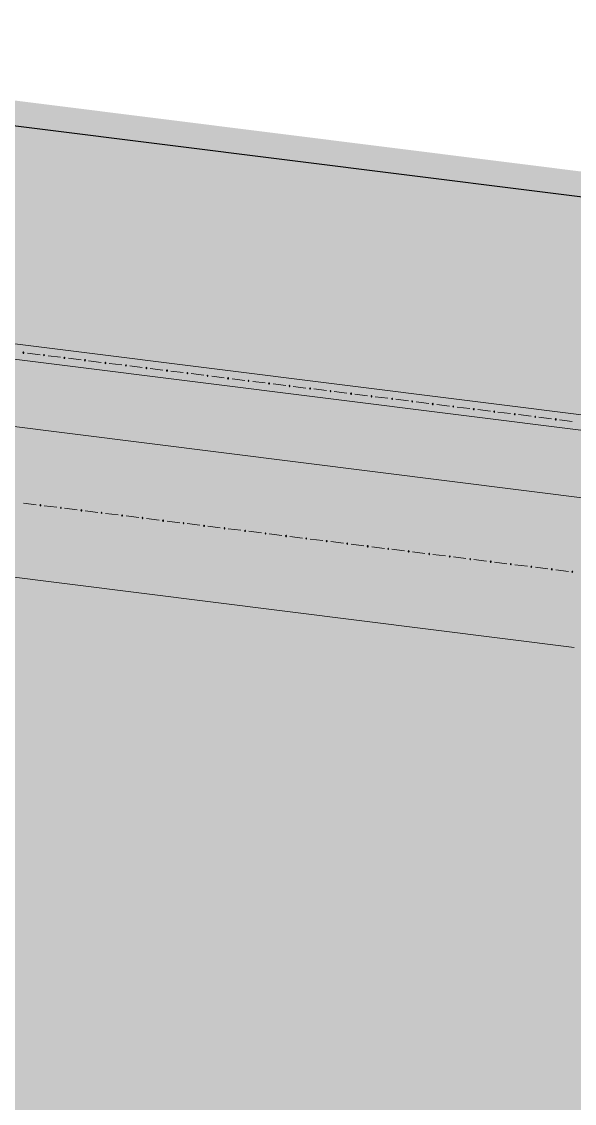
# Model space of a CAD drawing. Header units: metres. Extents: x -4 to 509425, y 7549 to 4732445.
# Drawn here: x 476067.31 to 476078.41, y 4719773.84 to 4719795.56 of the extents above; entities that cross this region are included whole.
import ezdxf

# ---------------------------------------------------------------- set-up
doc = ezdxf.new("R2010")
doc.units = ezdxf.units.M
doc.header["$LTSCALE"] = 0.01
doc.header["$MEASUREMENT"] = 0
doc.layers.get('0').update_dxf_attribs({"lineweight": 0})
for name, color, linetype in [('_SUBESTACIÓN', 1, 'Continuous'), ('NUDO GAROÑA', 211, 'Continuous'), ('SUBESTACION LA VID', 253, 'Continuous')]:
    doc.layers.add(name, color=color, linetype=linetype)

# ---------------------------------------------------------------- blocks, each defined once
blk = doc.blocks.new('A$Cfff6051d')
at = {"layer": 'SUBESTACION LA VID', "transparency": 33554687}
h = blk.add_hatch(color=256, dxfattribs=at)
h.dxf.hatch_style = 2
h.paths.add_polyline_path([(476067.354, 4719788.911), (476067.355, 4719788.92), (476067.347, 4719788.921), (476067.338, 4719788.913), (476067.345, 4719788.904), (476067.353, 4719788.903)])
h = blk.add_hatch(color=256, dxfattribs=at)
h.dxf.hatch_style = 2
h.paths.add_polyline_path([(476067.766, 4719788.86), (476067.767, 4719788.868), (476067.759, 4719788.869), (476067.749, 4719788.862), (476067.756, 4719788.852), (476067.765, 4719788.851)])
h = blk.add_hatch(color=256, dxfattribs=at)
h.dxf.hatch_style = 2
h.paths.add_polyline_path([(476068.178, 4719788.808), (476068.179, 4719788.817), (476068.17, 4719788.818), (476068.161, 4719788.81), (476068.168, 4719788.801), (476068.177, 4719788.8)])
h = blk.add_hatch(color=256, dxfattribs=at)
h.dxf.hatch_style = 2
h.paths.add_polyline_path([(476068.589, 4719788.757), (476068.59, 4719788.765), (476068.582, 4719788.766), (476068.572, 4719788.759), (476068.58, 4719788.749), (476068.588, 4719788.748)])
h = blk.add_hatch(color=256, dxfattribs=at)
h.dxf.hatch_style = 2
h.paths.add_polyline_path([(476069.001, 4719788.705), (476069.002, 4719788.713), (476068.993, 4719788.714), (476068.984, 4719788.707), (476068.991, 4719788.698), (476069, 4719788.697)])
h = blk.add_hatch(color=256, dxfattribs=at)
h.dxf.hatch_style = 2
h.paths.add_polyline_path([(476069.412, 4719788.653), (476069.413, 4719788.662), (476069.405, 4719788.663), (476069.396, 4719788.655), (476069.403, 4719788.646), (476069.411, 4719788.645)])
h = blk.add_hatch(color=256, dxfattribs=at)
h.dxf.hatch_style = 2
h.paths.add_polyline_path([(476069.824, 4719788.602), (476069.825, 4719788.61), (476069.817, 4719788.611), (476069.807, 4719788.604), (476069.815, 4719788.594), (476069.823, 4719788.593)])
h = blk.add_hatch(color=256, dxfattribs=at)
h.dxf.hatch_style = 2
h.paths.add_polyline_path([(476070.236, 4719788.55), (476070.237, 4719788.559), (476070.228, 4719788.56), (476070.219, 4719788.552), (476070.226, 4719788.543), (476070.235, 4719788.542)])
h = blk.add_hatch(color=256, dxfattribs=at)
h.dxf.hatch_style = 2
h.paths.add_polyline_path([(476070.647, 4719788.499), (476070.648, 4719788.507), (476070.64, 4719788.508), (476070.63, 4719788.501), (476070.638, 4719788.491), (476070.646, 4719788.49)])
h = blk.add_hatch(color=256, dxfattribs=at)
h.dxf.hatch_style = 2
h.paths.add_polyline_path([(476071.05, 4719788.448), (476071.052, 4719788.456), (476071.043, 4719788.457), (476071.034, 4719788.45), (476071.041, 4719788.441), (476071.049, 4719788.44)])
h = blk.add_hatch(color=256, dxfattribs=at)
h.dxf.hatch_style = 2
h.paths.add_polyline_path([(476071.462, 4719788.396), (476071.463, 4719788.405), (476071.455, 4719788.406), (476071.445, 4719788.398), (476071.453, 4719788.389), (476071.461, 4719788.388)])
h = blk.add_hatch(color=256, dxfattribs=at)
h.dxf.hatch_style = 2
h.paths.add_polyline_path([(476071.874, 4719788.345), (476071.875, 4719788.353), (476071.866, 4719788.354), (476071.857, 4719788.347), (476071.864, 4719788.337), (476071.873, 4719788.336)])
h = blk.add_hatch(color=256, dxfattribs=at)
h.dxf.hatch_style = 2
h.paths.add_polyline_path([(476072.285, 4719788.293), (476072.286, 4719788.302), (476072.278, 4719788.303), (476072.269, 4719788.295), (476072.276, 4719788.286), (476072.284, 4719788.285)])
h = blk.add_hatch(color=256, dxfattribs=at)
h.dxf.hatch_style = 2
h.paths.add_polyline_path([(476072.697, 4719788.242), (476072.698, 4719788.25), (476072.69, 4719788.251), (476072.68, 4719788.244), (476072.687, 4719788.234), (476072.696, 4719788.233)])
h = blk.add_hatch(color=256, dxfattribs=at)
h.dxf.hatch_style = 2
h.paths.add_polyline_path([(476073.109, 4719788.19), (476073.11, 4719788.198), (476073.101, 4719788.199), (476073.092, 4719788.192), (476073.099, 4719788.183), (476073.108, 4719788.182)])
h = blk.add_hatch(color=256, dxfattribs=at)
h.dxf.hatch_style = 2
h.paths.add_polyline_path([(476073.52, 4719788.138), (476073.521, 4719788.147), (476073.513, 4719788.148), (476073.503, 4719788.14), (476073.511, 4719788.131), (476073.519, 4719788.13)])
h = blk.add_hatch(color=256, dxfattribs=at)
h.dxf.hatch_style = 2
h.paths.add_polyline_path([(476073.932, 4719788.087), (476073.933, 4719788.095), (476073.924, 4719788.096), (476073.915, 4719788.089), (476073.922, 4719788.079), (476073.931, 4719788.078)])
h = blk.add_hatch(color=256, dxfattribs=at)
h.dxf.hatch_style = 2
h.paths.add_polyline_path([(476074.343, 4719788.035), (476074.344, 4719788.044), (476074.336, 4719788.045), (476074.327, 4719788.037), (476074.334, 4719788.028), (476074.342, 4719788.027)])
h = blk.add_hatch(color=256, dxfattribs=at)
h.dxf.hatch_style = 2
h.paths.add_polyline_path([(476074.755, 4719787.984), (476074.756, 4719787.992), (476074.748, 4719787.993), (476074.738, 4719787.986), (476074.746, 4719787.976), (476074.754, 4719787.975)])
h = blk.add_hatch(color=256, dxfattribs=at)
h.dxf.hatch_style = 2
h.paths.add_polyline_path([(476075.158, 4719787.933), (476075.159, 4719787.941), (476075.151, 4719787.942), (476075.141, 4719787.935), (476075.149, 4719787.926), (476075.157, 4719787.925)])
h = blk.add_hatch(color=256, dxfattribs=at)
h.dxf.hatch_style = 2
h.paths.add_polyline_path([(476075.57, 4719787.881), (476075.571, 4719787.89), (476075.563, 4719787.891), (476075.553, 4719787.883), (476075.56, 4719787.874), (476075.569, 4719787.873)])
h = blk.add_hatch(color=256, dxfattribs=at)
h.dxf.hatch_style = 2
h.paths.add_polyline_path([(476075.981, 4719787.83), (476075.983, 4719787.838), (476075.974, 4719787.839), (476075.965, 4719787.832), (476075.972, 4719787.822), (476075.98, 4719787.821)])
h = blk.add_hatch(color=256, dxfattribs=at)
h.dxf.hatch_style = 2
h.paths.add_polyline_path([(476076.393, 4719787.778), (476076.394, 4719787.787), (476076.386, 4719787.788), (476076.376, 4719787.78), (476076.384, 4719787.771), (476076.392, 4719787.77)])
h = blk.add_hatch(color=256, dxfattribs=at)
h.dxf.hatch_style = 2
h.paths.add_polyline_path([(476076.805, 4719787.727), (476076.806, 4719787.735), (476076.797, 4719787.736), (476076.788, 4719787.729), (476076.795, 4719787.719), (476076.804, 4719787.718)])
h = blk.add_hatch(color=256, dxfattribs=at)
h.dxf.hatch_style = 2
h.paths.add_polyline_path([(476077.216, 4719787.675), (476077.217, 4719787.683), (476077.209, 4719787.684), (476077.2, 4719787.677), (476077.207, 4719787.668), (476077.215, 4719787.667)])
h = blk.add_hatch(color=256, dxfattribs=at)
h.dxf.hatch_style = 2
h.paths.add_polyline_path([(476077.628, 4719787.623), (476077.629, 4719787.632), (476077.621, 4719787.633), (476077.611, 4719787.625), (476077.618, 4719787.616), (476077.627, 4719787.615)])
h = blk.add_hatch(color=256, dxfattribs=at)
h.dxf.hatch_style = 2
h.paths.add_polyline_path([(476078.04, 4719787.572), (476078.041, 4719787.58), (476078.032, 4719787.581), (476078.023, 4719787.574), (476078.03, 4719787.564), (476078.038, 4719787.563)])
h = blk.add_hatch(color=256, dxfattribs=at)
h.dxf.hatch_style = 2
h.paths.add_polyline_path([(476067.696, 4719785.848), (476067.697, 4719785.857), (476067.688, 4719785.858), (476067.679, 4719785.85), (476067.686, 4719785.841), (476067.694, 4719785.84)])
h = blk.add_hatch(color=256, dxfattribs=at)
h.dxf.hatch_style = 2
h.paths.add_polyline_path([(476068.107, 4719785.797), (476068.108, 4719785.805), (476068.1, 4719785.806), (476068.09, 4719785.799), (476068.098, 4719785.789), (476068.106, 4719785.788)])
h = blk.add_hatch(color=256, dxfattribs=at)
h.dxf.hatch_style = 2
h.paths.add_polyline_path([(476068.519, 4719785.745), (476068.52, 4719785.753), (476068.511, 4719785.754), (476068.502, 4719785.747), (476068.509, 4719785.738), (476068.518, 4719785.737)])
h = blk.add_hatch(color=256, dxfattribs=at)
h.dxf.hatch_style = 2
h.paths.add_polyline_path([(476068.922, 4719785.694), (476068.923, 4719785.703), (476068.915, 4719785.704), (476068.905, 4719785.696), (476068.913, 4719785.687), (476068.921, 4719785.686)])
h = blk.add_hatch(color=256, dxfattribs=at)
h.dxf.hatch_style = 2
h.paths.add_polyline_path([(476069.334, 4719785.643), (476069.335, 4719785.651), (476069.326, 4719785.652), (476069.317, 4719785.645), (476069.324, 4719785.635), (476069.333, 4719785.634)])
h = blk.add_hatch(color=256, dxfattribs=at)
h.dxf.hatch_style = 2
h.paths.add_polyline_path([(476069.745, 4719785.591), (476069.746, 4719785.6), (476069.738, 4719785.601), (476069.728, 4719785.593), (476069.736, 4719785.584), (476069.744, 4719785.583)])
h = blk.add_hatch(color=256, dxfattribs=at)
h.dxf.hatch_style = 2
h.paths.add_polyline_path([(476070.157, 4719785.54), (476070.158, 4719785.548), (476070.149, 4719785.549), (476070.14, 4719785.542), (476070.147, 4719785.532), (476070.156, 4719785.531)])
h = blk.add_hatch(color=256, dxfattribs=at)
h.dxf.hatch_style = 2
h.paths.add_polyline_path([(476070.568, 4719785.488), (476070.57, 4719785.496), (476070.561, 4719785.497), (476070.552, 4719785.49), (476070.559, 4719785.481), (476070.567, 4719785.48)])
h = blk.add_hatch(color=256, dxfattribs=at)
h.dxf.hatch_style = 2
h.paths.add_polyline_path([(476070.98, 4719785.436), (476070.981, 4719785.445), (476070.973, 4719785.446), (476070.963, 4719785.438), (476070.971, 4719785.429), (476070.979, 4719785.428)])
h = blk.add_hatch(color=256, dxfattribs=at)
h.dxf.hatch_style = 2
h.paths.add_polyline_path([(476071.392, 4719785.385), (476071.393, 4719785.393), (476071.384, 4719785.394), (476071.375, 4719785.387), (476071.382, 4719785.377), (476071.391, 4719785.376)])
h = blk.add_hatch(color=256, dxfattribs=at)
h.dxf.hatch_style = 2
h.paths.add_polyline_path([(476071.803, 4719785.333), (476071.804, 4719785.342), (476071.796, 4719785.343), (476071.787, 4719785.335), (476071.794, 4719785.326), (476071.802, 4719785.325)])
h = blk.add_hatch(color=256, dxfattribs=at)
h.dxf.hatch_style = 2
h.paths.add_polyline_path([(476072.215, 4719785.282), (476072.216, 4719785.29), (476072.208, 4719785.291), (476072.198, 4719785.284), (476072.205, 4719785.274), (476072.214, 4719785.273)])
h = blk.add_hatch(color=256, dxfattribs=at)
h.dxf.hatch_style = 2
h.paths.add_polyline_path([(476072.627, 4719785.23), (476072.628, 4719785.238), (476072.619, 4719785.239), (476072.61, 4719785.232), (476072.617, 4719785.223), (476072.625, 4719785.222)])
h = blk.add_hatch(color=256, dxfattribs=at)
h.dxf.hatch_style = 2
h.paths.add_polyline_path([(476073.03, 4719785.179), (476073.031, 4719785.188), (476073.022, 4719785.189), (476073.013, 4719785.181), (476073.02, 4719785.172), (476073.029, 4719785.171)])
h = blk.add_hatch(color=256, dxfattribs=at)
h.dxf.hatch_style = 2
h.paths.add_polyline_path([(476073.441, 4719785.128), (476073.442, 4719785.136), (476073.434, 4719785.137), (476073.425, 4719785.13), (476073.432, 4719785.12), (476073.44, 4719785.119)])
h = blk.add_hatch(color=256, dxfattribs=at)
h.dxf.hatch_style = 2
h.paths.add_polyline_path([(476073.853, 4719785.076), (476073.854, 4719785.085), (476073.846, 4719785.086), (476073.836, 4719785.078), (476073.844, 4719785.069), (476073.852, 4719785.068)])
h = blk.add_hatch(color=256, dxfattribs=at)
h.dxf.hatch_style = 2
h.paths.add_polyline_path([(476074.265, 4719785.025), (476074.266, 4719785.033), (476074.257, 4719785.034), (476074.248, 4719785.027), (476074.255, 4719785.017), (476074.264, 4719785.016)])
h = blk.add_hatch(color=256, dxfattribs=at)
h.dxf.hatch_style = 2
h.paths.add_polyline_path([(476074.676, 4719784.973), (476074.677, 4719784.981), (476074.669, 4719784.982), (476074.659, 4719784.975), (476074.667, 4719784.966), (476074.675, 4719784.965)])
h = blk.add_hatch(color=256, dxfattribs=at)
h.dxf.hatch_style = 2
h.paths.add_polyline_path([(476075.088, 4719784.921), (476075.089, 4719784.93), (476075.08, 4719784.931), (476075.071, 4719784.923), (476075.078, 4719784.914), (476075.087, 4719784.913)])
h = blk.add_hatch(color=256, dxfattribs=at)
h.dxf.hatch_style = 2
h.paths.add_polyline_path([(476075.499, 4719784.87), (476075.501, 4719784.878), (476075.492, 4719784.879), (476075.483, 4719784.872), (476075.49, 4719784.862), (476075.498, 4719784.861)])
h = blk.add_hatch(color=256, dxfattribs=at)
h.dxf.hatch_style = 2
h.paths.add_polyline_path([(476075.911, 4719784.818), (476075.912, 4719784.827), (476075.904, 4719784.828), (476075.894, 4719784.82), (476075.902, 4719784.811), (476075.91, 4719784.81)])
h = blk.add_hatch(color=256, dxfattribs=at)
h.dxf.hatch_style = 2
h.paths.add_polyline_path([(476076.323, 4719784.767), (476076.324, 4719784.775), (476076.315, 4719784.776), (476076.306, 4719784.769), (476076.313, 4719784.759), (476076.322, 4719784.758)])
h = blk.add_hatch(color=256, dxfattribs=at)
h.dxf.hatch_style = 2
h.paths.add_polyline_path([(476076.734, 4719784.715), (476076.735, 4719784.723), (476076.727, 4719784.724), (476076.718, 4719784.717), (476076.725, 4719784.708), (476076.733, 4719784.707)])
h = blk.add_hatch(color=256, dxfattribs=at)
h.dxf.hatch_style = 2
h.paths.add_polyline_path([(476077.138, 4719784.664), (476077.139, 4719784.673), (476077.13, 4719784.674), (476077.121, 4719784.666), (476077.128, 4719784.657), (476077.136, 4719784.656)])
h = blk.add_hatch(color=256, dxfattribs=at)
h.dxf.hatch_style = 2
h.paths.add_polyline_path([(476077.549, 4719784.613), (476077.55, 4719784.621), (476077.542, 4719784.622), (476077.532, 4719784.615), (476077.54, 4719784.605), (476077.548, 4719784.604)])
h = blk.add_hatch(color=256, dxfattribs=at)
h.dxf.hatch_style = 2
h.paths.add_polyline_path([(476077.961, 4719784.561), (476077.962, 4719784.57), (476077.953, 4719784.571), (476077.944, 4719784.563), (476077.951, 4719784.554), (476077.96, 4719784.553)])
h = blk.add_hatch(color=256, dxfattribs=at)
h.dxf.hatch_style = 2
h.paths.add_polyline_path([(476078.372, 4719784.51), (476078.373, 4719784.518), (476078.365, 4719784.519), (476078.356, 4719784.512), (476078.363, 4719784.502), (476078.371, 4719784.501)])
at = {"layer": 'SUBESTACION LA VID', "lineweight": 15}
for p, q in [((476079.768, 4719785.845), (475981.3, 4719798.19)), ((476078.404, 4719782.995), (475980.927, 4719795.216)), ((476067.43, 4719788.902), (476067.682, 4719788.87)), ((476067.842, 4719788.85), (476068.094, 4719788.819)), ((476068.253, 4719788.799), (476068.505, 4719788.767)), ((476068.656, 4719788.748), (476068.908, 4719788.717)), ((476069.068, 4719788.697), (476069.32, 4719788.665)), ((476069.48, 4719788.645), (476069.732, 4719788.613)), ((476069.891, 4719788.593), (476070.143, 4719788.562)), ((476070.303, 4719788.542), (476070.555, 4719788.51)), ((476070.714, 4719788.49), (476070.966, 4719788.458)), ((476071.126, 4719788.438), (476071.378, 4719788.407)), ((476071.538, 4719788.387), (476071.79, 4719788.355)), ((476071.949, 4719788.335), (476072.201, 4719788.304)), ((476072.361, 4719788.284), (476072.613, 4719788.252)), ((476072.764, 4719788.233), (476073.016, 4719788.202)), ((476073.176, 4719788.182), (476073.428, 4719788.15)), ((476073.587, 4719788.13), (476073.839, 4719788.098)), ((476073.999, 4719788.078), (476074.251, 4719788.047)), ((476074.411, 4719788.027), (476074.663, 4719787.995)), ((476074.822, 4719787.975), (476075.074, 4719787.944)), ((476075.234, 4719787.923), (476075.486, 4719787.892)), ((476075.645, 4719787.872), (476075.897, 4719787.84)), ((476076.057, 4719787.82), (476076.309, 4719787.789)), ((476076.469, 4719787.769), (476076.721, 4719787.737)), ((476076.872, 4719787.718), (476077.124, 4719787.687)), ((476077.284, 4719787.667), (476077.536, 4719787.635)), ((476077.695, 4719787.615), (476077.947, 4719787.583)), ((476078.107, 4719787.563), (476078.359, 4719787.532)), ((476067.603, 4719785.86), (476067.351, 4719785.891)), ((476068.015, 4719785.808), (476067.763, 4719785.84)), ((476068.426, 4719785.756), (476068.174, 4719785.788)), ((476068.838, 4719785.705), (476068.586, 4719785.736)), ((476069.25, 4719785.653), (476068.998, 4719785.685)), ((476069.661, 4719785.602), (476069.409, 4719785.633)), ((476070.073, 4719785.55), (476069.821, 4719785.582)), ((476070.484, 4719785.498), (476070.232, 4719785.53)), ((476070.888, 4719785.448), (476070.636, 4719785.48)), ((476071.299, 4719785.396), (476071.047, 4719785.428)), ((476071.711, 4719785.345), (476071.459, 4719785.376)), ((476072.123, 4719785.293), (476071.871, 4719785.325)), ((476072.534, 4719785.241), (476072.282, 4719785.273)), ((476072.946, 4719785.19), (476072.694, 4719785.221)), ((476073.357, 4719785.138), (476073.105, 4719785.17)), ((476073.769, 4719785.087), (476073.517, 4719785.118)), ((476074.181, 4719785.035), (476073.929, 4719785.067)), ((476074.592, 4719784.983), (476074.34, 4719785.015)), ((476074.995, 4719784.933), (476074.743, 4719784.965)), ((476075.407, 4719784.881), (476075.155, 4719784.913)), ((476075.819, 4719784.83), (476075.567, 4719784.861)), ((476076.23, 4719784.778), (476075.978, 4719784.81)), ((476076.642, 4719784.727), (476076.39, 4719784.758)), ((476077.054, 4719784.675), (476076.802, 4719784.707)), ((476077.465, 4719784.623), (476077.213, 4719784.655)), ((476077.877, 4719784.572), (476077.625, 4719784.603)), ((476078.288, 4719784.52), (476078.036, 4719784.552))]:
    blk.add_line(p, q, dxfattribs=at)
for points in [[(475956.756, 4719712.129), (475967.964, 4719801.525), (476089.55, 4719786.282), (476086.094, 4719758.712), (476078.306, 4719696.592), (475956.719, 4719711.835)], [(475957.05, 4719712.092), (475968.22, 4719801.186), (476089.218, 4719786.017), (476085.8, 4719758.749), (476078.049, 4719696.923), (475957.05, 4719712.092)]]:
    blk.add_lwpolyline(points, dxfattribs=at)
at = {"layer": 'SUBESTACION LA VID'}
for points in [[(476067.354, 4719788.911), (476067.355, 4719788.92), (476067.347, 4719788.921), (476067.338, 4719788.913), (476067.345, 4719788.904), (476067.353, 4719788.903)], [(476067.766, 4719788.86), (476067.767, 4719788.868), (476067.759, 4719788.869), (476067.749, 4719788.862), (476067.756, 4719788.852), (476067.765, 4719788.851)], [(476068.178, 4719788.808), (476068.179, 4719788.817), (476068.17, 4719788.818), (476068.161, 4719788.81), (476068.168, 4719788.801), (476068.177, 4719788.8)], [(476068.589, 4719788.757), (476068.59, 4719788.765), (476068.582, 4719788.766), (476068.572, 4719788.759), (476068.58, 4719788.749), (476068.588, 4719788.748)], [(476069.001, 4719788.705), (476069.002, 4719788.713), (476068.993, 4719788.714), (476068.984, 4719788.707), (476068.991, 4719788.698), (476069, 4719788.697)], [(476069.412, 4719788.653), (476069.413, 4719788.662), (476069.405, 4719788.663), (476069.396, 4719788.655), (476069.403, 4719788.646), (476069.411, 4719788.645)], [(476069.824, 4719788.602), (476069.825, 4719788.61), (476069.817, 4719788.611), (476069.807, 4719788.604), (476069.815, 4719788.594), (476069.823, 4719788.593)], [(476070.236, 4719788.55), (476070.237, 4719788.559), (476070.228, 4719788.56), (476070.219, 4719788.552), (476070.226, 4719788.543), (476070.235, 4719788.542)], [(476070.647, 4719788.499), (476070.648, 4719788.507), (476070.64, 4719788.508), (476070.63, 4719788.501), (476070.638, 4719788.491), (476070.646, 4719788.49)], [(476071.05, 4719788.448), (476071.052, 4719788.456), (476071.043, 4719788.457), (476071.034, 4719788.45), (476071.041, 4719788.441), (476071.049, 4719788.44)], [(476071.462, 4719788.396), (476071.463, 4719788.405), (476071.455, 4719788.406), (476071.445, 4719788.398), (476071.453, 4719788.389), (476071.461, 4719788.388)], [(476071.874, 4719788.345), (476071.875, 4719788.353), (476071.866, 4719788.354), (476071.857, 4719788.347), (476071.864, 4719788.337), (476071.873, 4719788.336)], [(476072.285, 4719788.293), (476072.286, 4719788.302), (476072.278, 4719788.303), (476072.269, 4719788.295), (476072.276, 4719788.286), (476072.284, 4719788.285)], [(476072.697, 4719788.242), (476072.698, 4719788.25), (476072.69, 4719788.251), (476072.68, 4719788.244), (476072.687, 4719788.234), (476072.696, 4719788.233)], [(476073.109, 4719788.19), (476073.11, 4719788.198), (476073.101, 4719788.199), (476073.092, 4719788.192), (476073.099, 4719788.183), (476073.108, 4719788.182)], [(476073.52, 4719788.138), (476073.521, 4719788.147), (476073.513, 4719788.148), (476073.503, 4719788.14), (476073.511, 4719788.131), (476073.519, 4719788.13)], [(476073.932, 4719788.087), (476073.933, 4719788.095), (476073.924, 4719788.096), (476073.915, 4719788.089), (476073.922, 4719788.079), (476073.931, 4719788.078)], [(476074.343, 4719788.035), (476074.344, 4719788.044), (476074.336, 4719788.045), (476074.327, 4719788.037), (476074.334, 4719788.028), (476074.342, 4719788.027)], [(476074.755, 4719787.984), (476074.756, 4719787.992), (476074.748, 4719787.993), (476074.738, 4719787.986), (476074.746, 4719787.976), (476074.754, 4719787.975)], [(476075.158, 4719787.933), (476075.159, 4719787.941), (476075.151, 4719787.942), (476075.141, 4719787.935), (476075.149, 4719787.926), (476075.157, 4719787.925)], [(476075.57, 4719787.881), (476075.571, 4719787.89), (476075.563, 4719787.891), (476075.553, 4719787.883), (476075.56, 4719787.874), (476075.569, 4719787.873)], [(476075.981, 4719787.83), (476075.983, 4719787.838), (476075.974, 4719787.839), (476075.965, 4719787.832), (476075.972, 4719787.822), (476075.98, 4719787.821)], [(476076.393, 4719787.778), (476076.394, 4719787.787), (476076.386, 4719787.788), (476076.376, 4719787.78), (476076.384, 4719787.771), (476076.392, 4719787.77)], [(476076.805, 4719787.727), (476076.806, 4719787.735), (476076.797, 4719787.736), (476076.788, 4719787.729), (476076.795, 4719787.719), (476076.804, 4719787.718)], [(476077.216, 4719787.675), (476077.217, 4719787.683), (476077.209, 4719787.684), (476077.2, 4719787.677), (476077.207, 4719787.668), (476077.215, 4719787.667)], [(476077.628, 4719787.623), (476077.629, 4719787.632), (476077.621, 4719787.633), (476077.611, 4719787.625), (476077.618, 4719787.616), (476077.627, 4719787.615)], [(476078.04, 4719787.572), (476078.041, 4719787.58), (476078.032, 4719787.581), (476078.023, 4719787.574), (476078.03, 4719787.564), (476078.038, 4719787.563)], [(476067.696, 4719785.848), (476067.697, 4719785.857), (476067.688, 4719785.858), (476067.679, 4719785.85), (476067.686, 4719785.841), (476067.694, 4719785.84)], [(476068.107, 4719785.797), (476068.108, 4719785.805), (476068.1, 4719785.806), (476068.09, 4719785.799), (476068.098, 4719785.789), (476068.106, 4719785.788)], [(476068.519, 4719785.745), (476068.52, 4719785.753), (476068.511, 4719785.754), (476068.502, 4719785.747), (476068.509, 4719785.738), (476068.518, 4719785.737)], [(476068.922, 4719785.694), (476068.923, 4719785.703), (476068.915, 4719785.704), (476068.905, 4719785.696), (476068.913, 4719785.687), (476068.921, 4719785.686)], [(476069.334, 4719785.643), (476069.335, 4719785.651), (476069.326, 4719785.652), (476069.317, 4719785.645), (476069.324, 4719785.635), (476069.333, 4719785.634)], [(476069.745, 4719785.591), (476069.746, 4719785.6), (476069.738, 4719785.601), (476069.728, 4719785.593), (476069.736, 4719785.584), (476069.744, 4719785.583)], [(476070.157, 4719785.54), (476070.158, 4719785.548), (476070.149, 4719785.549), (476070.14, 4719785.542), (476070.147, 4719785.532), (476070.156, 4719785.531)], [(476070.568, 4719785.488), (476070.57, 4719785.496), (476070.561, 4719785.497), (476070.552, 4719785.49), (476070.559, 4719785.481), (476070.567, 4719785.48)], [(476070.98, 4719785.436), (476070.981, 4719785.445), (476070.973, 4719785.446), (476070.963, 4719785.438), (476070.971, 4719785.429), (476070.979, 4719785.428)], [(476071.392, 4719785.385), (476071.393, 4719785.393), (476071.384, 4719785.394), (476071.375, 4719785.387), (476071.382, 4719785.377), (476071.391, 4719785.376)], [(476071.803, 4719785.333), (476071.804, 4719785.342), (476071.796, 4719785.343), (476071.787, 4719785.335), (476071.794, 4719785.326), (476071.802, 4719785.325)], [(476072.215, 4719785.282), (476072.216, 4719785.29), (476072.208, 4719785.291), (476072.198, 4719785.284), (476072.205, 4719785.274), (476072.214, 4719785.273)], [(476072.627, 4719785.23), (476072.628, 4719785.238), (476072.619, 4719785.239), (476072.61, 4719785.232), (476072.617, 4719785.223), (476072.625, 4719785.222)], [(476073.03, 4719785.179), (476073.031, 4719785.188), (476073.022, 4719785.189), (476073.013, 4719785.181), (476073.02, 4719785.172), (476073.029, 4719785.171)], [(476073.441, 4719785.128), (476073.442, 4719785.136), (476073.434, 4719785.137), (476073.425, 4719785.13), (476073.432, 4719785.12), (476073.44, 4719785.119)], [(476073.853, 4719785.076), (476073.854, 4719785.085), (476073.846, 4719785.086), (476073.836, 4719785.078), (476073.844, 4719785.069), (476073.852, 4719785.068)], [(476074.265, 4719785.025), (476074.266, 4719785.033), (476074.257, 4719785.034), (476074.248, 4719785.027), (476074.255, 4719785.017), (476074.264, 4719785.016)], [(476074.676, 4719784.973), (476074.677, 4719784.981), (476074.669, 4719784.982), (476074.659, 4719784.975), (476074.667, 4719784.966), (476074.675, 4719784.965)], [(476075.088, 4719784.921), (476075.089, 4719784.93), (476075.08, 4719784.931), (476075.071, 4719784.923), (476075.078, 4719784.914), (476075.087, 4719784.913)], [(476075.499, 4719784.87), (476075.501, 4719784.878), (476075.492, 4719784.879), (476075.483, 4719784.872), (476075.49, 4719784.862), (476075.498, 4719784.861)], [(476075.911, 4719784.818), (476075.912, 4719784.827), (476075.904, 4719784.828), (476075.894, 4719784.82), (476075.902, 4719784.811), (476075.91, 4719784.81)], [(476076.323, 4719784.767), (476076.324, 4719784.775), (476076.315, 4719784.776), (476076.306, 4719784.769), (476076.313, 4719784.759), (476076.322, 4719784.758)], [(476076.734, 4719784.715), (476076.735, 4719784.723), (476076.727, 4719784.724), (476076.718, 4719784.717), (476076.725, 4719784.708), (476076.733, 4719784.707)], [(476077.138, 4719784.664), (476077.139, 4719784.673), (476077.13, 4719784.674), (476077.121, 4719784.666), (476077.128, 4719784.657), (476077.136, 4719784.656)], [(476077.549, 4719784.613), (476077.55, 4719784.621), (476077.542, 4719784.622), (476077.532, 4719784.615), (476077.54, 4719784.605), (476077.548, 4719784.604)], [(476077.961, 4719784.561), (476077.962, 4719784.57), (476077.953, 4719784.571), (476077.944, 4719784.563), (476077.951, 4719784.554), (476077.96, 4719784.553)], [(476078.372, 4719784.51), (476078.373, 4719784.518), (476078.365, 4719784.519), (476078.356, 4719784.512), (476078.363, 4719784.502), (476078.371, 4719784.501)]]:
    blk.add_lwpolyline(points, close=True, dxfattribs=at)
at = {"layer": 'SUBESTACION LA VID', "lineweight": 0}
for points in [[(476067.354, 4719788.911), (476067.355, 4719788.92), (476067.347, 4719788.921), (476067.338, 4719788.913), (476067.345, 4719788.904), (476067.353, 4719788.903)], [(476067.766, 4719788.86), (476067.767, 4719788.868), (476067.759, 4719788.869), (476067.749, 4719788.862), (476067.756, 4719788.852), (476067.765, 4719788.851)], [(476068.178, 4719788.808), (476068.179, 4719788.817), (476068.17, 4719788.818), (476068.161, 4719788.81), (476068.168, 4719788.801), (476068.177, 4719788.8)], [(476068.589, 4719788.757), (476068.59, 4719788.765), (476068.582, 4719788.766), (476068.572, 4719788.759), (476068.58, 4719788.749), (476068.588, 4719788.748)], [(476069.001, 4719788.705), (476069.002, 4719788.713), (476068.993, 4719788.714), (476068.984, 4719788.707), (476068.991, 4719788.698), (476069, 4719788.697)], [(476069.412, 4719788.653), (476069.413, 4719788.662), (476069.405, 4719788.663), (476069.396, 4719788.655), (476069.403, 4719788.646), (476069.411, 4719788.645)], [(476069.824, 4719788.602), (476069.825, 4719788.61), (476069.817, 4719788.611), (476069.807, 4719788.604), (476069.815, 4719788.594), (476069.823, 4719788.593)], [(476070.236, 4719788.55), (476070.237, 4719788.559), (476070.228, 4719788.56), (476070.219, 4719788.552), (476070.226, 4719788.543), (476070.235, 4719788.542)], [(476070.647, 4719788.499), (476070.648, 4719788.507), (476070.64, 4719788.508), (476070.63, 4719788.501), (476070.638, 4719788.491), (476070.646, 4719788.49)], [(476071.05, 4719788.448), (476071.052, 4719788.456), (476071.043, 4719788.457), (476071.034, 4719788.45), (476071.041, 4719788.441), (476071.049, 4719788.44)], [(476071.462, 4719788.396), (476071.463, 4719788.405), (476071.455, 4719788.406), (476071.445, 4719788.398), (476071.453, 4719788.389), (476071.461, 4719788.388)], [(476071.874, 4719788.345), (476071.875, 4719788.353), (476071.866, 4719788.354), (476071.857, 4719788.347), (476071.864, 4719788.337), (476071.873, 4719788.336)], [(476072.285, 4719788.293), (476072.286, 4719788.302), (476072.278, 4719788.303), (476072.269, 4719788.295), (476072.276, 4719788.286), (476072.284, 4719788.285)], [(476072.697, 4719788.242), (476072.698, 4719788.25), (476072.69, 4719788.251), (476072.68, 4719788.244), (476072.687, 4719788.234), (476072.696, 4719788.233)], [(476073.109, 4719788.19), (476073.11, 4719788.198), (476073.101, 4719788.199), (476073.092, 4719788.192), (476073.099, 4719788.183), (476073.108, 4719788.182)], [(476073.52, 4719788.138), (476073.521, 4719788.147), (476073.513, 4719788.148), (476073.503, 4719788.14), (476073.511, 4719788.131), (476073.519, 4719788.13)], [(476073.932, 4719788.087), (476073.933, 4719788.095), (476073.924, 4719788.096), (476073.915, 4719788.089), (476073.922, 4719788.079), (476073.931, 4719788.078)], [(476074.343, 4719788.035), (476074.344, 4719788.044), (476074.336, 4719788.045), (476074.327, 4719788.037), (476074.334, 4719788.028), (476074.342, 4719788.027)], [(476074.755, 4719787.984), (476074.756, 4719787.992), (476074.748, 4719787.993), (476074.738, 4719787.986), (476074.746, 4719787.976), (476074.754, 4719787.975)], [(476075.158, 4719787.933), (476075.159, 4719787.941), (476075.151, 4719787.942), (476075.141, 4719787.935), (476075.149, 4719787.926), (476075.157, 4719787.925)], [(476075.57, 4719787.881), (476075.571, 4719787.89), (476075.563, 4719787.891), (476075.553, 4719787.883), (476075.56, 4719787.874), (476075.569, 4719787.873)], [(476075.981, 4719787.83), (476075.983, 4719787.838), (476075.974, 4719787.839), (476075.965, 4719787.832), (476075.972, 4719787.822), (476075.98, 4719787.821)], [(476076.393, 4719787.778), (476076.394, 4719787.787), (476076.386, 4719787.788), (476076.376, 4719787.78), (476076.384, 4719787.771), (476076.392, 4719787.77)], [(476076.805, 4719787.727), (476076.806, 4719787.735), (476076.797, 4719787.736), (476076.788, 4719787.729), (476076.795, 4719787.719), (476076.804, 4719787.718)], [(476077.216, 4719787.675), (476077.217, 4719787.683), (476077.209, 4719787.684), (476077.2, 4719787.677), (476077.207, 4719787.668), (476077.215, 4719787.667)], [(476077.628, 4719787.623), (476077.629, 4719787.632), (476077.621, 4719787.633), (476077.611, 4719787.625), (476077.618, 4719787.616), (476077.627, 4719787.615)], [(476078.04, 4719787.572), (476078.041, 4719787.58), (476078.032, 4719787.581), (476078.023, 4719787.574), (476078.03, 4719787.564), (476078.038, 4719787.563)], [(476067.696, 4719785.848), (476067.697, 4719785.857), (476067.688, 4719785.858), (476067.679, 4719785.85), (476067.686, 4719785.841), (476067.694, 4719785.84)], [(476068.107, 4719785.797), (476068.108, 4719785.805), (476068.1, 4719785.806), (476068.09, 4719785.799), (476068.098, 4719785.789), (476068.106, 4719785.788)], [(476068.519, 4719785.745), (476068.52, 4719785.753), (476068.511, 4719785.754), (476068.502, 4719785.747), (476068.509, 4719785.738), (476068.518, 4719785.737)], [(476068.922, 4719785.694), (476068.923, 4719785.703), (476068.915, 4719785.704), (476068.905, 4719785.696), (476068.913, 4719785.687), (476068.921, 4719785.686)], [(476069.334, 4719785.643), (476069.335, 4719785.651), (476069.326, 4719785.652), (476069.317, 4719785.645), (476069.324, 4719785.635), (476069.333, 4719785.634)], [(476069.745, 4719785.591), (476069.746, 4719785.6), (476069.738, 4719785.601), (476069.728, 4719785.593), (476069.736, 4719785.584), (476069.744, 4719785.583)], [(476070.157, 4719785.54), (476070.158, 4719785.548), (476070.149, 4719785.549), (476070.14, 4719785.542), (476070.147, 4719785.532), (476070.156, 4719785.531)], [(476070.568, 4719785.488), (476070.57, 4719785.496), (476070.561, 4719785.497), (476070.552, 4719785.49), (476070.559, 4719785.481), (476070.567, 4719785.48)], [(476070.98, 4719785.436), (476070.981, 4719785.445), (476070.973, 4719785.446), (476070.963, 4719785.438), (476070.971, 4719785.429), (476070.979, 4719785.428)], [(476071.392, 4719785.385), (476071.393, 4719785.393), (476071.384, 4719785.394), (476071.375, 4719785.387), (476071.382, 4719785.377), (476071.391, 4719785.376)], [(476071.803, 4719785.333), (476071.804, 4719785.342), (476071.796, 4719785.343), (476071.787, 4719785.335), (476071.794, 4719785.326), (476071.802, 4719785.325)], [(476072.215, 4719785.282), (476072.216, 4719785.29), (476072.208, 4719785.291), (476072.198, 4719785.284), (476072.205, 4719785.274), (476072.214, 4719785.273)], [(476072.627, 4719785.23), (476072.628, 4719785.238), (476072.619, 4719785.239), (476072.61, 4719785.232), (476072.617, 4719785.223), (476072.625, 4719785.222)], [(476073.03, 4719785.179), (476073.031, 4719785.188), (476073.022, 4719785.189), (476073.013, 4719785.181), (476073.02, 4719785.172), (476073.029, 4719785.171)], [(476073.441, 4719785.128), (476073.442, 4719785.136), (476073.434, 4719785.137), (476073.425, 4719785.13), (476073.432, 4719785.12), (476073.44, 4719785.119)], [(476073.853, 4719785.076), (476073.854, 4719785.085), (476073.846, 4719785.086), (476073.836, 4719785.078), (476073.844, 4719785.069), (476073.852, 4719785.068)], [(476074.265, 4719785.025), (476074.266, 4719785.033), (476074.257, 4719785.034), (476074.248, 4719785.027), (476074.255, 4719785.017), (476074.264, 4719785.016)], [(476074.676, 4719784.973), (476074.677, 4719784.981), (476074.669, 4719784.982), (476074.659, 4719784.975), (476074.667, 4719784.966), (476074.675, 4719784.965)], [(476075.088, 4719784.921), (476075.089, 4719784.93), (476075.08, 4719784.931), (476075.071, 4719784.923), (476075.078, 4719784.914), (476075.087, 4719784.913)], [(476075.499, 4719784.87), (476075.501, 4719784.878), (476075.492, 4719784.879), (476075.483, 4719784.872), (476075.49, 4719784.862), (476075.498, 4719784.861)], [(476075.911, 4719784.818), (476075.912, 4719784.827), (476075.904, 4719784.828), (476075.894, 4719784.82), (476075.902, 4719784.811), (476075.91, 4719784.81)], [(476076.323, 4719784.767), (476076.324, 4719784.775), (476076.315, 4719784.776), (476076.306, 4719784.769), (476076.313, 4719784.759), (476076.322, 4719784.758)], [(476076.734, 4719784.715), (476076.735, 4719784.723), (476076.727, 4719784.724), (476076.718, 4719784.717), (476076.725, 4719784.708), (476076.733, 4719784.707)], [(476077.138, 4719784.664), (476077.139, 4719784.673), (476077.13, 4719784.674), (476077.121, 4719784.666), (476077.128, 4719784.657), (476077.136, 4719784.656)], [(476077.549, 4719784.613), (476077.55, 4719784.621), (476077.542, 4719784.622), (476077.532, 4719784.615), (476077.54, 4719784.605), (476077.548, 4719784.604)], [(476077.961, 4719784.561), (476077.962, 4719784.57), (476077.953, 4719784.571), (476077.944, 4719784.563), (476077.951, 4719784.554), (476077.96, 4719784.553)], [(476078.372, 4719784.51), (476078.373, 4719784.518), (476078.365, 4719784.519), (476078.356, 4719784.512), (476078.363, 4719784.502), (476078.371, 4719784.501)]]:
    blk.add_lwpolyline(points, close=True, dxfattribs=at)

msp = doc.modelspace()

# ---------------------------------------------------------------- hatches: boundary and pattern name
at = {"layer": '_SUBESTACIÓN', "transparency": 33554559}
h = msp.add_hatch(color=1, dxfattribs=at)
h.dxf.hatch_style = 1
h.paths.add_polyline_path([(475968.64, 4719805.825), (476089.939, 4719790.615), (476078.169, 4719696.74), (475956.869, 4719711.95)])

# ---------------------------------------------------------------- linework, layer by layer
at = {"layer": '_SUBESTACIÓN', "color": 1}
msp.add_lwpolyline([(475968.64, 4719805.825), (476089.939, 4719790.615), (476082.477, 4719731.1)], dxfattribs=at)
at = {"layer": 'NUDO GAROÑA', "color": 1, "const_width": 10}
msp.add_lwpolyline([(475968.088, 4719801.356), (476089.38, 4719786.15), (476082.478, 4719731.1)], dxfattribs=at)

# ---------------------------------------------------------------- block references
at = {"linetype": 'Continuous'}
msp.add_blockref('A$Cfff6051d', (0, 0), dxfattribs=at)

doc.saveas('drawing.dxf')
